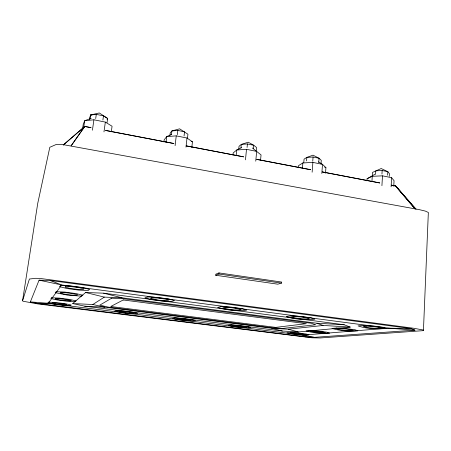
<?xml version="1.0" encoding="UTF-8"?>
<svg xmlns="http://www.w3.org/2000/svg" width="451" height="451" viewBox="0 0 451 451"><rect width="100%" height="100%" fill="white"/><g stroke="black" fill="none" stroke-linecap="round" stroke-linejoin="round"><path stroke-width="0.68" d="M423.438 330.639L428.349 212.472L425.355 211.096L419.148 209.608L61.409 144.314L56.296 144.438L49.813 147.285L37.737 203.384L22.55 300.806L23.221 301.268L37.923 303.946L311.906 337.788L320.058 337.974L423.438 330.639L423.292 330.008L413.725 328.266L41.052 278.571L35.798 278.29L29.411 279.022L22.55 300.806M391.107 186.815L391.603 177.683L382.487 175.839L372.25 176.302L367.08 178.743L366.951 180.845M393.751 186.302L394.05 180.699L391.603 177.683M387.618 175.18L387.815 171.673L381.196 168.533L372.549 172.4L372.34 175.918M389.241 176.42L389.399 173.612L387.815 171.673L382.16 170.506L375.773 170.822L375.565 174.334M381.958 174.018L382.16 170.506M381.924 185.665L382.487 175.839M371.957 181.201L372.25 176.302M321.828 173.477L322.504 164.367L318.445 161.858M325.515 173.24L325.926 167.625L322.504 164.367L312.887 162.394L302.852 162.963L298.506 165.658L298.331 167.761M318.756 162.461L319.071 158.262L313.011 155.172L306.838 157.399L304.064 159.141L303.782 162.653M321.011 163.854L321.275 160.353L319.071 158.262L313.079 157.027L306.838 157.399L306.562 160.906M312.752 161.238L313.079 157.027M312.131 172.197L312.887 162.394M302.401 168.573L302.852 162.963M281.554 283.127L281.644 282.055L218.983 272.917L215.82 274.174L215.708 275.257L277.771 284.181L281.554 283.127L218.876 274.016L215.708 275.257M260.531 160.511L261.05 154.918L252.334 147.973M256.207 150.995L256.54 147.5L253.744 145.25L248.219 142.217L241.302 144.388L239.036 146.293L238.686 149.788M255.751 161.176L256.67 151.395L246.5 149.315L236.719 149.997L233.178 152.968L232.97 155.065M253.411 148.757L253.744 145.25L247.413 143.948L241.302 144.388L240.952 147.883M245.479 159.834L246.5 149.315M247.075 147.449L247.413 143.948M236.161 155.595L236.719 149.997L241.719 147.578M218.876 274.016L218.983 272.917M191.816 147.421L192.453 141.823L187.018 138.034L176.251 135.852L166.701 136.63L164.153 139.866L163.899 141.964M185.975 147.127L187.018 138.034M187.458 138.418L187.937 134.218L179.616 128.834L171.893 130.942L170.207 133.022L169.869 135.813M184.047 136.005L184.538 131.805L177.846 130.429L171.893 130.942L171.47 134.437M175.095 145.639L176.251 135.852M177.35 134.624L177.846 130.429M166.024 142.206L166.701 136.63L171.718 134.291M111.301 131.822L112.068 126.241L105.342 122.097L93.915 119.786L84.681 120.727L83.243 124.29L82.634 128.467M102.896 120.028L103.482 115.851L96.3 114.379L90.544 114.982L89.326 119.374M103.978 131.867L105.342 122.097M107.05 122.638L107.631 118.461L99.316 112.964L90.544 114.982L89.941 119.165M92.421 130.209L93.915 119.786M95.702 118.562L96.3 114.379M83.666 127.678L84.681 120.727L91.192 118.314M30.369 301.888L39.079 280.161L50.123 280.477L411.323 328.649L414.982 330.126L314.533 337.342L305.902 336.846L38.025 303.489L30.369 301.888L48.257 303.298L302.931 335.144L314.533 337.342M107.101 119.594L107.631 118.461L103.482 115.851M71.128 145.836L84.754 126.455L90.972 127.644L84.754 126.455L63.281 144.985M71.14 145.758L84.754 126.455M63.281 144.996L84.743 126.528M72.707 303.557L85.605 292.496L103.657 293.184L344.198 324.759L350.23 327.076L298.337 331.975L282.371 331.034L84.754 306.195L72.707 303.557L92.844 304.504L104.694 307.176L271.897 328.277L288.29 329.207L323.102 325.464L350.23 327.076M92.844 304.504L104.322 297.119L122.035 297.812L316.85 323.232L344.198 324.759M367.08 178.743L374.967 174.233M38.025 303.489L48.257 303.298L61.686 284.959L388.091 328.148L414.982 330.126M411.323 328.649L388.091 328.148L302.931 335.144L305.902 336.846M84.754 306.195L104.694 307.176M90.544 114.982L91.903 115.073M241.302 144.388L242.683 144.483M386.473 171.577L387.815 171.673M173.866 143.503L105.478 130.418L173.866 143.531M186.297 145.882L243.636 156.852L186.297 145.91M256.76 159.366L310.638 169.672M322.386 171.921L379.719 182.892M391.462 185.135L395.606 185.93L416.059 209.23M256.754 159.412L310.638 169.734M322.38 171.983L379.714 182.971M391.457 185.22L395.6 186.015L414.976 208.847M39.079 280.161L61.686 284.959L50.123 280.477M85.605 292.496L104.322 297.119M103.657 293.184L122.035 297.812M271.897 328.277L282.371 331.034M288.29 329.207L298.337 331.975M316.85 323.232L323.102 325.464M191.156 141.349L192.453 141.823M324.624 167.107L325.926 167.625M415.675 208.903L395.606 185.93L414.982 208.796M51.639 297.756L50.867 298.545L57.316 299.994L67.182 301.262L74.905 301.646L76.039 300.907L69.719 299.441L59.487 298.122L51.639 297.756M60.654 285.511L59.526 286.644L67.103 288.544L78.818 290.111L88.12 290.478L89.631 289.412L82.251 287.484L70.147 285.849L60.654 285.511M48.567 302.142L47.879 302.824L53.923 304.126L63.072 305.288L70.232 305.665L71.224 305.028L65.299 303.715L55.834 302.508L48.567 302.142M65.801 286.447L65.085 287.157L69.792 288.341L77.183 289.333L83.04 289.565L83.925 288.882L79.342 287.693L71.726 286.661L65.801 286.447M56.2 291.724L55.231 292.676L67.532 295.14L81.524 296.132L82.866 295.242L76.016 293.562L64.854 292.09L56.2 291.724M60.936 292.552L60.276 293.144L64.64 294.182L71.483 295.084L76.777 295.315L77.589 294.745L73.287 293.702L66.342 292.784L60.936 292.552M56.02 298.489L55.462 298.974L59.521 299.887L70.593 300.924L71.269 300.456L60.93 298.714L56.02 298.489M52.649 302.807L52.153 303.23L55.907 304.042L66.196 305.011L66.799 304.605L63.089 303.788L52.649 302.807M111.634 298.19L99.818 305.118L108.099 307.092L272.162 327.804L282.957 328.407L315.706 324.754L311.269 323.249L122.954 298.703L111.634 298.19M123.241 299.966L110.715 306.505L275.674 327.387L306.37 323.683L123.241 299.966M147.302 296.967L144.934 297.897L151.085 299.582L162.016 301.048L171.668 301.482L174.469 300.625L168.522 298.928L157.157 297.389L147.302 296.967M116.262 310.638L114.74 311.201C122.21 312.735 130.187 314.567 137.741 313.377L132.695 312.193L123.76 311.049L116.262 310.638M151.925 297.818L150.346 298.393C156.3 299.898 162.839 301.375 168.894 300.101L165.156 299.041L158.075 298.083L151.925 297.818M119.972 311.258L118.979 311.607C123.67 312.56 128.676 313.727 133.417 312.971L124.662 311.517L119.972 311.258M221.058 306.652L217.591 307.407C226.898 310.085 237.046 311.562 246.663 310.102L241.877 308.58L231.171 307.125L221.058 306.652M174.841 317.983L172.66 318.445C180.039 320.12 187.836 321.518 195.379 320.599L191.072 319.517L174.841 317.983M225.19 307.435L222.969 307.903C228.826 309.606 235.213 310.513 241.262 309.6L238.201 308.642L231.521 307.74L225.19 307.435M178.252 318.558L176.826 318.84L184.882 320.187L191.1 320.193L188.371 319.517L178.252 318.558M290.574 315.886L286.21 316.489C295.129 319.629 305.383 319.968 314.798 319.156L311.072 317.797L300.969 316.422L290.574 315.886M231.222 325.047L228.448 325.419C235.721 327.279 243.41 328.181 250.886 327.556L247.278 326.575L231.222 325.047M294.221 316.602L291.431 316.974C297.158 318.789 303.438 319.28 309.409 318.648L307.001 317.792L300.699 316.94L294.221 316.602M234.362 325.583L232.586 325.814L240 327.071L246.691 327.155L239.261 325.887L234.362 325.583M363.326 325.464L358.066 325.915C366.945 328.976 376.822 329.089 386.157 328.542L383.497 327.341L373.947 326.056L363.326 325.464M336.536 328.024L332.015 328.407C340.274 331.011 349.294 331.367 357.914 330.842L355.089 329.766L346.176 328.587L336.536 328.024M309.837 330.572L306.032 330.899C313.637 333.086 321.811 333.605 329.698 333.142L326.828 332.178L318.519 331.102L309.837 330.572M366.629 326.129L363.343 326.411C368.89 328.345 375.091 328.401 380.926 328.057L379.201 327.302L373.27 326.501L366.629 326.129M339.75 328.621L336.903 328.864C342.061 330.504 347.715 330.718 353.099 330.386L351.306 329.715L345.754 328.976L339.75 328.621M290.309 332.477L286.921 332.759C294.058 334.659 301.64 335.29 309.008 334.862L306.077 333.982L298.314 332.985L290.309 332.477M312.847 331.113L310.401 331.31L317.414 332.579L325.25 332.72L323.452 332.116L312.847 331.113M293.144 332.973L290.996 333.148L297.728 334.315L304.893 334.473L298.139 333.295L293.144 332.973"/></g></svg>
